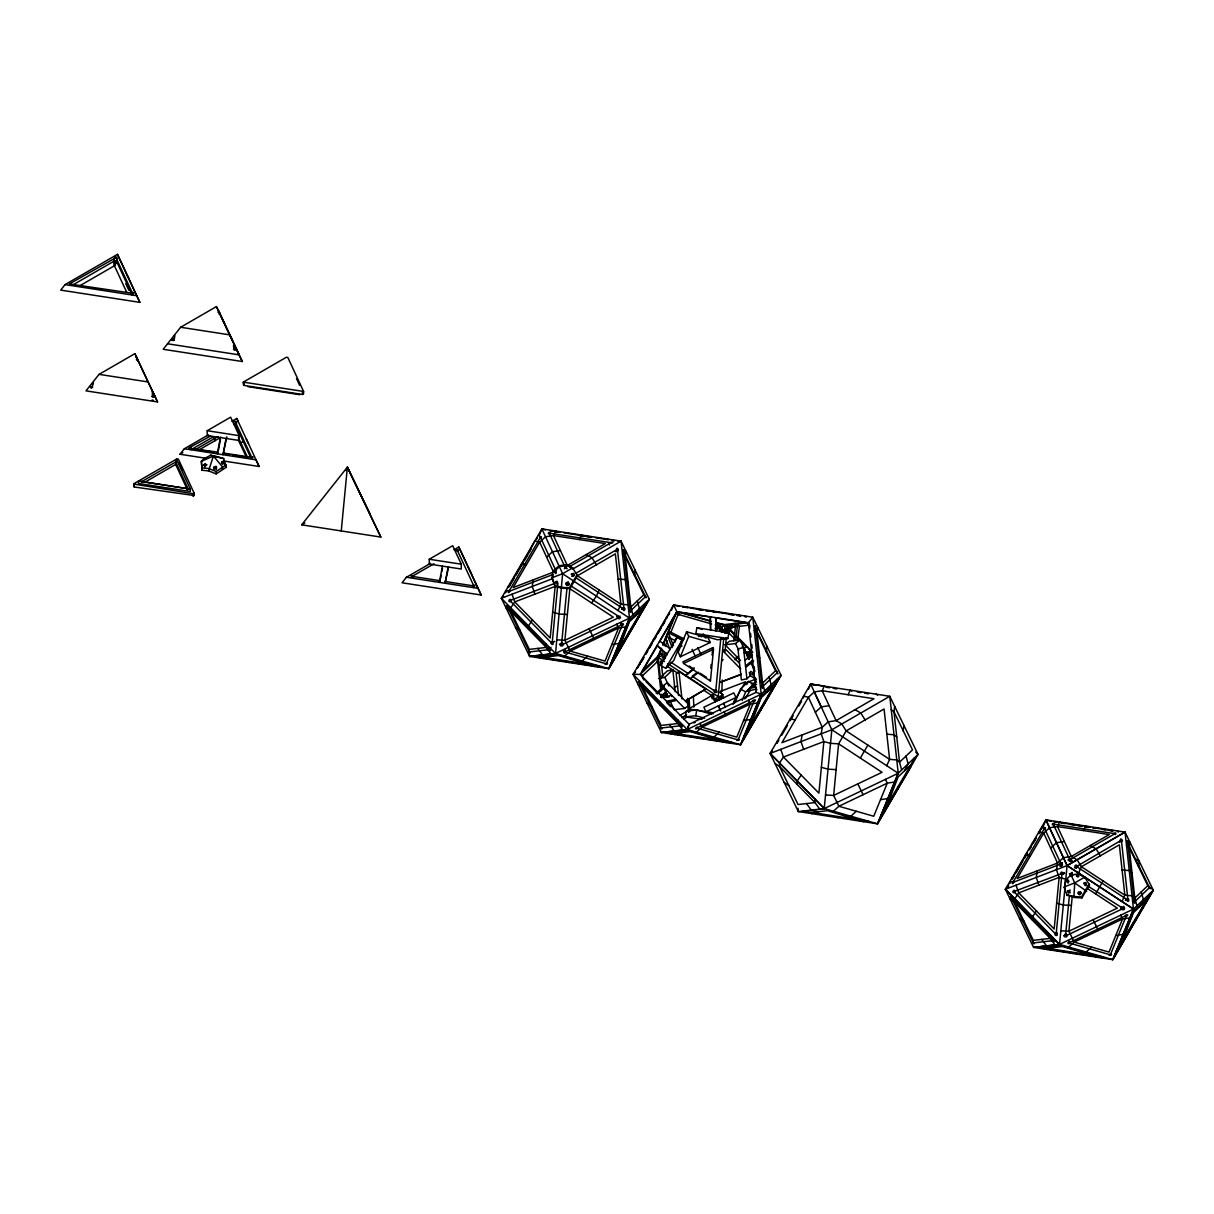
<?xml version="1.0" encoding="UTF-8"?>
<svg xmlns="http://www.w3.org/2000/svg" width="1214" height="1214" viewBox="0 0 1214 1214"><rect width="100%" height="100%" fill="white"/><g stroke="black" fill="none" stroke-linecap="round" stroke-linejoin="round"><path stroke-width="1.5" d="M202.131 470.273L201.357 461.32L203.573 459.013L210.705 455.189L223.695 458.558L226.229 467.284L216.153 473.9L208.55 470.88L202.131 470.273L201.357 461.32L213.421 456.024L223.695 458.558M208.55 470.88L213.421 456.024L210.705 455.189M216.153 473.9L216.168 471.502L226.259 464.871M222.359 469.165L222.39 466.768L213.421 456.024M571.217 574.298L573.069 574.45L573.448 576.149M1125.818 899.953C1130.932 895.811 1128.231 905.447 1126.789 899.422L1077.425 867.1L1075.71 867.464L1074.936 865.855L1076.074 864.929L1077.516 866.781L1076.029 868.101L1075.877 866.705M711.677 696.199C713.255 691.904 715.805 700.083 711.92 696.912M508.363 586.286L508.332 587.455L527.286 555.01M521.58 565.405L521.625 563.584L526.406 564.859M615.847 656.683L629.413 621.75L642.373 609.428L645.894 602.508M629.08 633.966L629.125 632.145M640.066 664.179L640.112 662.358M642.327 611.249L642.373 609.428L612.417 659.946M653.329 641.478L653.375 639.641M659.946 641.159L670.174 648.868M666.592 618.761L666.638 616.94M746.944 695.819L744.774 698.915M747.596 732.755L761.163 697.822L774.122 685.485L777.643 678.58M760.829 710.038L760.875 708.202M774.077 687.321L774.122 685.485L744.167 736.003M777.097 741.435L777.051 743.256L778.933 740.024M803.562 697.853L803.607 696.017M884.566 811.832L898.132 776.899L911.092 764.577L914.612 757.657M797.962 808.236L798.326 811.559L824.2 808.6L877.51 823.82L918.042 754.41L889.771 696.275L810.649 684.028L770.101 753.424L798.326 811.559L877.51 823.82L897.783 789.1L897.859 787.294M1012.355 877.267L1012.324 878.435L1018.956 867.069M1025.587 855.718L1025.618 854.55L1030.428 855.824M1119.824 947.664L1133.406 912.731L1146.365 900.393L1149.886 893.489M1133.072 924.947L1133.117 923.11M1146.304 902.23L1146.365 900.393L1116.41 950.911M624.254 552.112L623.48 549.608L623.632 552.067L646.06 597.819L645.271 595.33M756.003 628.169L755.214 625.68L755.381 628.124L777.81 673.891L777.021 671.388M1128.246 843.093L1127.457 840.589L1127.624 843.032L1150.037 888.8L1149.263 886.296M510.001 591.006C507.725 588.137 507.406 595.877 510.001 591.006L553.114 574.465M555.845 573.721L556.118 572.765M1014.024 881.986C1011.748 879.103 1011.429 886.842 1014.024 881.986L1059.898 864.383C1066.939 858.89 1056.074 868.359 1061.795 865.886M126.772 292.362L114.42 265.775C111.324 253.013 122.068 255.198 114.42 265.775L79.654 285.851M341.255 530.943L347.371 467.162L301.664 524.827L380.832 537.074L347.371 467.162L345.975 470.577M553.948 641.675C546.467 642.16 555.891 647.578 552.264 642.16L557.879 583.555L556.892 581.46M545.435 529.911L541.884 528.894L562.613 573.706L555.557 653.42L529.623 656.425L501.367 598.274L541.884 528.894L621.067 541.141L649.308 599.261L608.851 668.671L629.505 618.093L649.308 599.261L608.806 668.656L529.623 656.425L529.243 653.102M566.923 588.532L561.627 643.617C556.513 646.303 566.483 647.669 561.93 642.51M618.047 610.596L620.885 604.223L615.361 553.857L577.439 575.77L569.852 588.699L564.889 640.294L570.155 651.114L605.027 661.099L618.563 628.002L616.682 624.224M710.827 668.231L711.192 664.468M712.087 655.105L712.815 647.593L682.89 661.873L683.603 663.466L710.448 681.069L713.513 649.187L712.815 647.593M715.82 690.174C720.433 693.589 710.6 692.921 715.82 690.174L720.767 638.898M723.741 638.534L718.187 696.715L719.629 699.901L718.187 696.684L667.594 663.572M724.5 630.885L725.001 625.407L735.79 624.163L733.787 640.719M721.799 691.373L722.269 680.022M724.97 651.812L726.321 637.714M774.972 763.469L779.57 766.474L814.989 802.591L819.723 809.101L824.215 808.57L831.833 729.751L810.649 684.028L808.463 689.279M1056.256 933.126C1051.825 935.326 1060.141 937.132 1056.256 933.126L1061.871 874.535C1057.986 870.529 1066.302 872.335 1061.871 874.535M1065.255 884.718L1059.534 944.401L1005.374 889.27L1045.907 819.86L1125.044 832.121L1153.3 890.241L1112.843 959.652L1133.497 909.074L1153.3 890.241L1150.963 887.859M1069.352 896.069L1065.649 934.583C1060.596 936.996 1070.035 938.847 1066.135 933.778M1072.265 896.251L1068.912 931.244L1074.147 942.094L1109.019 952.08L1122.555 918.983L1120.674 915.189M1089.489 884.976L1084.724 877.13L1078.943 873.792L1071.052 875.021L1074.709 882.912L1073.874 897.434L1081.947 897.905L1089.489 884.976L1089.034 884.065L1081.477 896.994L1073.404 896.524L1066.727 894.718L1073.874 897.434M625.938 551.171L625.286 556.695L630.825 607.061L632.934 614.845M634.527 575.709L635.18 570.201M757.688 627.243L757.035 632.752L762.559 683.133L764.683 690.903M766.277 651.781L766.929 646.258M894.657 706.32L894.005 711.844L899.544 762.21L901.653 769.995L898.193 773.272L824.26 808.57L770.101 753.424L772.377 751.254M903.246 730.858L903.899 725.35M1129.915 842.152L1129.263 847.66L1134.802 898.041L1136.911 905.826M1138.52 866.69L1139.172 861.166L1136.228 859.254M735.654 640.506L737.657 623.95L734.895 623.374L723.271 631.644M737.596 641.022L739.372 626.303L737.657 623.95L724.591 633.253M116.332 258.476L132.114 292.453L132.114 294.865L116.332 260.889L114.42 265.775L114.905 260.661L73.417 284.622M533.325 579.822L532.218 586.438L534.934 594.162M622.509 554.434L625.286 556.695L643.784 594.739L630.825 607.061L628.048 604.8L620.885 604.223L577.439 575.77L572.629 567.924L566.847 564.586L558.956 565.8L553.068 571.157L551.96 577.788L555.101 586.423M552.977 575.39L552.431 578.714L555.132 586.408L550.185 638.003L514.736 601.916L512.05 594.192M802.09 734.956L800.982 741.587L803.653 749.311M1037.363 870.787L1036.24 877.419L1038.926 885.127M1065.361 882.942L1064.511 887.92L1065.164 880.378L1071.052 875.021L1071.522 875.931M695.834 633.602L696.866 627.805L728.886 632.752L727.869 638.564L717.398 639.763L695.834 633.602L727.869 638.564M702.147 719.249L685.273 716.928L686.305 711.131L696.775 709.917L711.146 714.029M685.273 716.928L695.743 715.714L696.775 709.917M220.356 437.586L217.291 453.839L218.05 452.185L188.625 448.072L210.553 436.023M218.399 450.379L220.432 439.544M226.062 438.466L222.997 454.719L226.836 436.812M442.412 566.119L439.362 582.371L440.121 580.717L413.549 576.604C409.422 579.154 411.394 573.145 413.549 576.604M440.454 578.911L441.137 575.299M441.82 571.688L442.503 568.076M448.133 566.999L445.068 583.251L448.558 567.15M508.393 607.607L506.466 605.483L550.549 650.734L548.652 648.488M640.142 683.664L638.215 681.54L682.298 726.807L680.401 724.546M1012.385 898.572L1010.458 896.448L1054.541 941.715L1052.629 939.454M614.072 658.61L612.63 661.16L645.59 604.451L644.255 607M640.082 663.527L638.063 667.199M643.42 669.46L641.994 672.01L657.548 645.287M673.542 617.88L674.984 615.331L659.43 642.054M745.821 734.667L744.379 737.217L777.339 680.523L775.898 683.057M1038.85 833.016L1041.02 829.01M1118.064 949.576L1116.622 952.125L1149.582 895.431L1148.232 897.965M134.208 486.996L133.828 483.749L176.91 458.877L178.352 459.104L194.119 493.081L194.119 495.494L134.208 486.996L133.828 483.749M154.831 396.583L152.357 391.014L152.357 396.538L154.451 396.963M243.301 382.122L303.591 391.454L287.824 357.477L286.383 357.25L243.301 382.122L243.68 385.369L302.544 394.474L303.591 393.867L303.591 391.454M472.413 585.709C474.568 589.169 476.541 583.175 472.413 585.709L444.81 581.445M550.701 533.371C548.546 529.926 546.573 535.92 550.701 533.371L609.565 542.476C619.094 542.324 605.619 543.007 609.565 544.904M564.313 568.774L565.785 567.924M1054.693 824.352C1052.523 820.892 1050.55 826.901 1054.693 824.352L1113.542 833.457C1117.669 830.922 1115.696 836.916 1113.542 833.457M568.031 584.905L566.27 584.556L566.043 583.19M568.167 582.113L566.194 583.373M568.258 582.417C571.248 584.283 566.543 587.515 566.24 584.177C567.894 579.989 570.14 587.242 567.317 583.297M617.471 617.365L617.607 615.938L619.019 618.943L620.612 617.607L571.551 586.332M619.914 616.014L619.064 617.213L617.319 616.879M662.116 657.032L663.861 657.366L664.711 656.167M664.437 656.865L665.151 658.458L664.088 656.258L662.495 657.958L664.559 658.944M719.523 628.124C723.696 639.338 723.453 621.963 720.479 631.098M716.442 690.098L715.228 691.403L713.529 690.296M1070.217 873.776L1070.915 875.947L1070.293 875.506M1069.382 873.625L1071.325 874.262L1072.053 872.35M1071.325 874.262C1073.889 878.587 1072.508 870.241 1070.05 874.141M1121.782 908.026C1120.977 910.288 1125.014 910.485 1124.604 908.193C1123.178 906.934 1119.445 906.342 1121.964 907.693L1083.556 883.306M114.42 265.775L115.952 260.919M622.812 608.457C623.48 614.026 627.35 606.363 622.812 608.457L576.407 578.076M662.434 663.163L662.04 661.463L660.462 661.114L660.431 663.284L662.434 663.163L659.642 665.151M635.605 671.979L633.116 674.347L687.215 729.508L689.142 724.272L756.049 692.329L761.208 694.18L781.057 675.318L752.801 617.198L673.633 604.951L633.116 674.347L661.357 732.482L740.525 744.743L781.057 675.318L740.54 744.713L687.245 729.493L661.357 732.482L687.245 729.493L761.208 694.18L752.801 617.198L748.431 622.706L756.094 692.314M687.215 729.508L689.112 724.303L640.188 674.392L633.116 674.347M824.26 808.57L770.116 753.439L831.833 729.751L889.786 696.29L898.223 773.242L877.57 823.82L898.193 773.272M613.723 658.944L630.157 619.14L629.08 621.34M734.94 702.694L740.51 689.051L748.522 681.433L753.666 684.286L751.982 687.17M742.179 700.432L745.654 691.904L753.666 684.286M745.472 735.016L761.922 695.243L760.829 697.413M1117.699 949.925L1134.149 910.105L1133.057 912.321M539.031 535.875L541.884 528.894M606.757 662.935C610.081 664.604 601.689 665.211 606.757 662.935L622.129 625.347L621.052 623.055M629.459 618.123L608.775 668.671L555.511 653.436L629.459 618.123L562.613 573.706L551.96 577.788L552.431 578.714L501.397 598.29L555.481 653.451L529.608 656.425M671.494 610.187L673.633 604.951L678.96 606.469M658.534 655.12L657.442 657.32L661.327 648.291M662.723 644.877L673.907 617.531M661.706 648.595L658.125 657.351L640.188 674.392L676.82 611.628L673.633 604.951M663.148 645.074L666.729 636.318L665.469 638.154L670.067 649.581M667.472 634.497L676.82 611.628L748.431 622.706L750.04 625.984M665.211 646.076L667.336 640.901M670.826 632.357L677.807 615.286C676.152 608.472 679.476 618.093 677.002 614.33C677.64 612.888 680.872 613.449 678.854 614.861M674.847 642.373L676.911 637.335L682.056 640.188L673.694 660.644L665.667 668.261L660.522 665.393L676.911 637.335M686.578 631.75L678.201 652.206L680.371 656.789L710.281 642.494L708.126 637.911L686.578 631.75L688.733 636.333L680.371 656.789M733.165 704.302L735.957 697.489L733.802 692.906L703.877 707.201L706.032 711.768L713.119 713.802M738.507 738.992C741.83 740.677 733.438 741.268 738.507 738.992L753.879 701.404C758.947 699.127 750.556 699.734 753.879 701.404M1043.008 826.84L1045.876 819.86L1067.091 865.582L1065.786 879.194L1059.124 877.388L1018.728 892.882L1014.737 898.785M1110.749 953.901C1114.073 955.585 1105.681 956.177 1110.749 953.901L1126.122 916.312C1131.19 914.036 1122.798 914.643 1126.122 916.312M1133.451 909.089L1112.768 959.652L1033.6 947.406L1059.488 944.401L1133.481 909.074L1067.091 865.582L1045.876 819.875M596.317 596.362L599.17 590.004M867.873 745.138L860.331 758.067M886.751 765.731L889.604 759.357L884.065 708.991L846.143 730.904L838.601 743.833L833.639 795.428L838.874 806.263L873.746 816.248L887.282 783.151L885.416 779.373M1078.563 873.094L1081.416 866.735L1119.323 844.823L1124.862 895.188L1122.024 901.547M1103.147 880.969L1095.589 893.899M173.981 336.642C175.408 331.392 174.968 343.031 171.811 339.95M579.366 539.577L581.476 535.025M848.085 694.727L850.21 690.174L851.773 691.206M1083.343 830.558L1085.468 825.99M505.98 591.795C507.831 588.107 503.825 594.572 505.601 592.432M1009.79 883.094L1010.503 881.47L1009.426 883.686M510.882 601.598C511.413 595.953 506.132 602.872 510.882 601.598L551.156 642.585L554.737 641.387M725.76 630.673L727.444 632.388L727.687 629.929M1014.874 892.563C1015.39 886.918 1010.124 893.838 1014.874 892.563L1055.133 933.551L1056.817 933.08M635.893 615.589L639.414 608.684L637.304 600.9M756.944 689.734L756.307 689.021L747.672 691.267L748.947 688.778L755.791 686.866M767.643 691.646L771.163 684.742L769.039 676.972M904.612 770.738L908.133 763.834L906.023 756.049M1139.885 906.57L1143.406 899.65L1141.281 891.88M92.067 384.413C95.633 377.311 90.959 392.683 90.413 386.28M136.12 357.493L136.484 356.81L137.91 361.332M217.685 310.405L218.034 309.722L219.901 313.531L219.157 314.38M537.21 537.711L536.679 539.001L537.195 538.348M637.198 668.201L638.291 666.607M669.491 613.419L668.611 614.891M1041.551 828.676L1042.113 827.417L1041.187 828.676M664.786 657.669L664.923 656.243M1072.099 873.427L1072.357 875.628L1071.659 874.05M1121.615 906.904L1121.478 908.315M216.35 469.196C217.974 466.373 212.207 466.388 214.028 469.181M566.043 651.994C560.322 647.897 566.71 658.671 564.965 649.702M715.152 624.937C726.533 625.089 717.307 629.55 717.307 624.603M746.701 684.544L748.522 681.433M745.487 698.323L750.313 690.053M529.167 551.778L534.888 540.867L539.653 542.142L553.523 572.067L513.143 587.561L539.653 542.142L545.541 536.785L553.463 535.571L605.27 543.584L567.333 565.481L566.847 564.586M509.273 586.499L514.008 578.38M515.889 575.148L522.521 563.782M524.418 560.549L531.049 549.183M509.607 590.186L539.729 538.606C544.267 536.998 538.47 534.721 539.729 538.606M641.038 661.903L643.875 657.032M645.772 653.785L652.404 642.434M654.285 639.186L665.651 619.732M666.607 618.108L669.506 612.858M641.022 662.556L643.86 657.7M645.757 654.452L647.639 651.205M649.536 647.957L652.373 643.101M654.27 639.854L656.167 636.606M658.064 633.359L660.902 628.503M662.798 625.256L664.695 622.008M665.667 668.261L682.056 640.188M749.691 626.879L749.615 628.67M733.696 702.026L745.533 681.752L720.57 691.327L723.696 698.05M781.786 735.153L787.461 725.426M793.137 715.683L790.299 720.555L790.344 718.734L795.17 719.993M798.827 705.956L801.665 701.085M897.783 789.1L911.046 766.398L911.092 764.577L881.152 815.095M1020.853 863.837L1027.484 852.471M1029.366 849.239L1035.997 837.872M1012.309 879.088L1014.206 875.84M1016.103 872.608L1022.719 861.242M1024.616 858.01L1027.454 853.139M1029.351 849.891L1031.247 846.644M1033.144 843.411L1035.982 838.54M1013.644 881.152L1043.767 829.572C1048.289 827.963 1042.492 825.687 1043.767 829.572M1153.3 890.241L1112.783 959.621L1059.488 944.401L1033.584 947.39L1005.359 889.255L1008.788 885.992M1085.362 885.628L1084.861 883.413M661.038 664.149L662.252 663.436M510.745 607.819L514.736 601.916L555.132 586.408L561.809 588.213L569.852 588.699L613.298 617.182L564.889 640.294L556.816 639.824M532.46 619.959L528.469 625.863L528.56 629.383M744.152 652.677L751.42 651.068L750.024 654.467L747.232 656.789M797.188 780.997L801.179 775.093M1036.453 910.925L1032.461 916.828L1032.553 920.349M622.645 638.306L619.186 643.39L611.795 644.558M750.935 719.447L754.395 714.378M891.38 793.455L887.904 798.539L880.514 799.692M1126.638 929.287L1123.162 934.37L1115.787 935.524M1040.079 831.833L1038.82 833.669L1038.88 831.848L1043.691 833.108L1057.546 863.033L1056.438 869.664L1059.124 877.388L1054.177 928.968L1018.728 892.882L1016.042 885.173M554.646 585.512L561.308 587.318L569.381 587.788L576.938 574.859L577.394 575.77M591.582 602.933L596.271 596.362M193.072 496.101L193.072 493.688L194.119 493.081M136.484 359.481L137.243 358.327L137.91 360.133M218.034 312.393L218.808 311.239L219.901 313.531L219.157 312.909M65.07 284.607L60.7 290.116L139.868 302.362L117.485 254.348L65.07 284.607L136.666 295.685L139.868 302.362M99.062 374.352L85.982 390.862L157.577 401.94L134.891 353.669L99.062 374.352L148.002 381.924L157.577 401.94M180.628 327.264L163.177 349.283L242.33 361.529L216.441 306.581L180.628 327.264L229.567 334.836L242.33 361.529M206.608 458.361L179.976 454.248L184.346 448.74L208.459 434.809M430.53 563.342L406.402 577.272L402.046 582.781L481.214 595.027L458.831 547.013L454.006 549.79M172.858 338.478L171.963 339.298M552.84 642.1L553.63 641.645M697.564 728.294C698.262 724.682 692.617 730.813 697.564 728.294L737.171 739.63M566.468 582.538L568.273 582.447M568.243 583.6L566.908 584.238M1072.265 874.566L1070.93 875.203M1078.578 891.774C1076.074 895.006 1083.1 894.581 1080.354 891.653M506.162 591.461L507.042 590.611M501.367 598.274L503.658 596.104M630.703 610.718C628.715 607.228 631.159 615.695 630.703 610.718L645.423 596.711M629.808 620.096L644.528 606.09M643.056 670.371L657.791 656.379M642.54 675.682C640.537 672.192 643.056 680.72 642.54 675.682L657.29 661.691C656.744 656.698 659.354 665.12 657.29 661.691M660.568 697.048L667.472 695.819L659.263 678.535L667.275 670.917L672.814 669.718L675.212 691.692M659.263 678.535L664.786 677.336L672.814 669.718M721.571 661.053L723.104 659.597M756.489 679.567L750.206 675.637L749.433 672.814L750.874 671.463L754 673.421M749.205 659.384L743.499 647.623L737.96 648.837L741.375 679.977L746.913 678.763L750.206 675.637M752.726 673.224L754.926 671.145M747.672 691.267L749.099 689.916M762.453 686.79C760.45 683.285 762.969 691.813 762.453 686.79L777.172 672.784M761.557 696.153L776.277 682.147M901.653 769.995L918.042 754.41L915.705 752.027M1010.154 882.426L1011.034 881.592M1134.695 901.699C1132.692 898.208 1135.181 906.646 1134.695 901.699L1149.415 887.692M1133.785 911.061L1148.52 897.055M814.291 691.934L808.418 697.291L781.907 742.71L822.288 727.216L828.176 721.86L836.067 720.63L873.989 698.733L822.181 690.72L814.306 691.934L821.241 706.897L815.353 712.254M546.588 557.105L552.476 551.748L560.398 550.534M1050.626 848.07L1056.499 842.713L1064.39 841.499M564.707 656.061L570.155 651.114L618.563 628.002L625.893 626.849M587.591 656.106L582.143 661.053L576.089 660.522M696.457 732.133L701.904 727.186L750.313 704.074L757.642 702.921M719.341 732.179L713.893 737.11L707.838 736.579M833.426 811.21L838.874 806.263L887.282 783.151L894.612 781.998M856.31 811.256L850.862 816.203L844.823 815.671M1068.699 947.041L1074.147 942.094L1122.555 918.983L1129.885 917.83M1091.583 947.087L1086.135 952.034L1080.081 951.503M656.167 693.133L664.179 686.198L663.952 688.201L657.275 693.968M660.644 697.018L665.985 692.39M735.031 658.807L737.824 656.486M734.986 659.779L737.763 657.457M747.293 655.818L751.466 652.343L747.505 647.077L743.879 647.897M744.895 660.416L751.952 654.741M748.719 658.959L751.542 656.683M660.613 688.566L663.436 686.305M664.817 695.152L662.222 694.939L666.456 691.54M548.758 649.065L550.989 647.29M740.51 660.522L725.046 644.786L729.477 641.22L739.948 640.006L748.932 658.489M725.046 644.786L735.517 643.572L739.948 640.006M684.681 708.475L689.112 704.924L667.23 682.602L662.783 686.168L684.681 708.475L674.21 709.689L670.295 701.631M694.256 667.791L685.728 675.439L693.922 669.111L689.203 666M696.305 673.042L692.208 676.198L714.485 690.812L714.136 690.022M690.508 678.58L698.718 672.253M1068.973 881.152L1068.001 883.17M573.296 574.753L572.067 576.089L573.463 575.087M572.158 576.453L573.554 575.451M615.513 551.399C622.069 551.459 614.967 544.904 616.894 550.397M615.832 551.566L617.228 550.564M616.181 551.642L617.562 550.64L623.859 607.865L622.129 608.882M621.598 609.185L623.526 607.88M1074.481 867.707L1120.34 840.816C1125.15 843.669 1120.067 835.369 1120.34 840.816M1076.044 867.054L1077.44 866.052M1076.135 867.418L1077.531 866.417M1076.135 867.767L1077.516 866.781M1119.475 842.364L1120.871 841.363M1125.393 900.424L1127.836 898.83L1121.539 841.606M721.404 631.872L733.028 623.586M725.623 631.401L729.978 628.306M685.986 700.903L705.789 689.082L678.945 671.479L676.168 673.466L678.565 695.47M642.661 677.989L644.118 680.159M721.829 693.68L719.872 692.481L721.222 691.009M114.905 258.248L69.35 283.955L131.066 293.06C131.628 295.958 136.211 292.225 132.114 292.453M207.199 430.712L230.645 417.176L239.219 435.674L239.219 440.5L207.199 435.538L207.199 430.712L239.219 435.674M231.935 421.258L236.76 418.466L237.929 420.788M179.976 454.248L182.844 452.594M217.898 436.615L195.773 449.392L193.679 448.178L212.647 437.222L214.741 438.436L214.741 440.849M141.355 481.821L175.666 462.018L176.44 459.165L190.31 489.075L190.31 491.488L138.502 483.476L138.502 481.063L190.31 489.075L138.502 481.063M198.929 449.969L221.054 437.207M144.618 482.353L175.666 464.431L175.666 462.018L188.231 489.075M301.664 524.827L304.881 522.961M429.255 559.244L452.701 545.708L461.29 564.207L461.29 569.032L429.255 564.07L429.255 559.244L461.29 564.207M413.17 575.785L433.914 563.812M569.427 566.695L609.944 543.311M562.613 573.706L572.629 567.924L573.084 568.835L621.067 541.141L629.505 618.093M575.876 573.266L616.378 549.851M685.47 700.812L705.789 689.082M688.581 712.178L688.581 708.961L712.026 695.425L715.152 702.147M680.007 715.334L689.582 709.811M681.813 717.702L686.623 714.925M713.331 699.507L723.332 694.712M683.664 719.052L687.078 717.079M1113.921 834.276L1070.839 859.163C1062.144 861.227 1076.211 858.693 1070.839 861.576M1125.029 832.091L1067.091 865.582L1133.481 909.058L1125.029 832.091L1067.091 865.582L1005.374 889.27L1059.458 944.416M1067.197 895.629L1064.056 886.994L1074.709 882.912L1084.724 877.13L1085.179 878.041L1078.943 873.792M693.771 722.937L695.152 722.512M566.194 651.326L621.173 625.073C625.331 626.166 622.888 621.173 621.173 625.073M698.384 636.439L703.483 633.996M715.046 628.473L718.385 626.879M666.653 653.253L658.125 657.351L661.615 689.385M678.641 647.563L682.04 645.909M701.085 636.849L704.484 635.195M716.472 629.489L725.001 625.407L746.231 647.001M705.273 637.957L708.612 636.364M683.603 663.466L713.513 649.187M706.032 711.768L735.957 697.489M697.944 727.383L752.923 701.131M1070.171 942.292C1068.457 946.192 1066.029 941.199 1070.171 942.292L1125.166 916.039M174.3 340.33C172.342 341.24 170.476 338.053 172.858 338.903M92.734 387.418L91.308 387.645L90.413 386.31M511.018 600.171L554.161 583.615M741.238 674.18L719.614 682.496L741.284 674.514M745.123 683.209L755.715 679.142M751.329 683.983L756.565 681.98M751.375 686.198L756.55 684.21M1015.01 891.152L1064.268 872.578M682.905 607.03L688.308 607.744L687.306 607.061M683.801 613.04L680.917 612.554L711.358 617.258M597.667 666.365L600.505 666.911L535.905 656.88L538.758 657.335M729.371 742.498L732.254 742.983L667.654 732.952L670.507 733.393M1101.614 957.406L1104.497 957.892L1039.897 947.861L1042.75 948.301M1061.051 873.883L1064.42 872.927M1061.279 874.186L1064.663 873.23M1061.567 874.399L1063.555 874.05L1062.584 873.063M1055.361 933.308L1057.045 932.838M726.822 632.418L729.629 631.508M727.444 632.388L728.506 631.933M750.373 687.412L755.503 685.986M235.607 425.006C239.826 418.8 229.598 421.562 235.607 425.006L250.448 456.965M457.678 551.126C461.35 548.485 452.306 550.246 457.678 551.126L473.445 585.102L473.445 587.53M746.018 653.557L751.466 652.343M662.692 697.352L671.782 695.334L671.828 696.608M666.607 701.328L675.682 699.31L675.728 700.584L666.653 702.603L670.538 706.578M674.013 686.957L677.549 686.259M662.222 694.939L667.533 693.907M665.697 697.519L669.142 696.912M667.73 701.722L671.175 701.115M743.545 720.615L750.874 719.462M243.498 442.002L240.645 442.442L240.645 444.855M561.126 566.452L564.48 565.936L549.654 533.978M821.241 706.897L829.116 705.683M611.719 540.64C618.063 541.292 610.93 539.669 612.858 540.503M618.078 541.474L621.052 541.141M724.348 624.603C727.262 625.589 719.234 623.784 724.348 624.603L743.59 622.372C748.643 623.192 740.768 621.371 743.59 622.372M736.731 624.057L748.431 622.706M730.57 627.335L735.821 626.728M739.326 626.318L748.067 625.301L749.478 626.378L747.581 624.117L748.067 625.301M726.018 633.086L728.886 632.752M537.802 657.047L557.044 654.832C562.173 655.651 554.07 653.815 557.044 654.832M669.551 733.119L688.793 730.889C693.786 731.723 685.986 729.887 688.793 730.889M1041.794 948.028L1061.036 945.797C1066.165 946.632 1058.062 944.796 1061.036 945.797M529.896 651.872C531.444 655.575 526.315 648.352 529.896 651.872L549.138 649.672M661.645 727.945C663.163 731.632 658.109 724.455 661.645 727.945L680.872 725.729M1033.888 942.853C1035.405 946.541 1030.352 939.363 1033.888 942.853L1053.115 940.638M136.484 359.905L137.607 359.997M565.785 567.712C569.472 565.041 560.595 566.847 567.272 568.774M661.357 650.567L662.191 650.689M719.568 629.201L721.146 629.96L722.345 628.291M559.29 614.026L567.378 614.496M836.127 769.63L828.039 769.16L821.377 767.354M825.566 794.958L833.639 795.428L882.047 772.316L838.601 743.833L830.528 743.363L823.851 741.557L783.455 757.05L779.464 762.953L779.57 766.474L798.053 804.533L814.989 802.591L814.852 799.07M1071.385 905.462L1063.312 904.991L1056.65 903.17M1060.824 930.774L1068.912 931.244L1117.32 908.133L1087.835 888.815M1054.389 821.59L1057.06 822.151L1054.298 821.711M234.955 348.418L236.244 349.708L233.528 349.495M153.404 395.506C156.485 395.521 153.525 397.631 151.978 396.583M153.404 400.377L152.114 399.952M618.123 579.048L625.286 579.624L628.048 581.885M886.842 734.182L893.99 734.758L896.767 737.019M1122.1 869.998L1129.263 870.575L1132.04 872.851M554.95 531.853L557.135 532.051L555.557 531.004L553.463 535.571L567.333 565.481L573.114 568.82M599.579 666.046L534.084 655.909M731.329 742.103L665.833 731.981M868.298 821.195L802.818 811.058M1103.572 957.011L1038.076 946.89M202.146 467.86L208.58 468.483L216.168 471.502M1070.202 889.953L1068.866 891.061L1070.247 892.836M552.264 531.155L550.17 530.639L553.053 531.125M682.723 606.727L684.817 607.228M1117.608 831.62L1118.777 831.696L1117.411 831.302M810.967 684.757L810.603 684.028L824.291 686.153L822.181 690.72L836.067 720.63L841.833 723.969L846.143 730.904L889.604 759.357L896.767 759.934L899.544 762.21L912.503 749.888L894.005 711.844L891.243 709.568M167.532 343.774L239.143 354.852L219.962 313.516M247.975 386.674L299.782 394.702M223.771 453.065L250.342 457.177C250.903 460.076 255.486 456.343 251.389 456.57L235.607 422.593M201.327 450.242L214.271 452.245M225.379 453.96L229.082 454.537M232.785 455.113L245.729 457.117M184.346 448.74L255.957 459.818L259.143 466.495L223.255 460.941M556.573 531.671L560.261 532.248M563.964 532.825L591.734 537.119M595.421 537.681L608.381 539.684L607.379 539.016M579.351 535.495L583.039 536.057L581.476 535.01M586.741 536.634L590.444 537.21M193.072 493.688L134.208 484.143M690.159 608.017L703.118 610.02M706.821 610.596L734.576 614.891M698.141 609.549L701.844 610.126M705.546 610.688L709.234 611.264M712.937 611.841L716.639 612.417M729.599 614.421L733.302 614.982M737.004 615.559L740.707 616.135L739.129 615.088M715.046 617.835L742.634 622.099M406.402 577.272L478.013 588.35L481.214 595.027M825.854 687.2L829.557 687.777M833.259 688.338L836.962 688.915M857.327 692.071L861.014 692.633M864.717 693.209L868.42 693.786M688.581 708.961L711.707 712.542M686.305 711.131L689.856 711.677M1062.402 822.94L1082.767 826.081M1086.454 826.658L1090.157 827.235M1093.86 827.796L1112.373 830.664M1061.127 823.031L1064.83 823.593M1070.384 824.458L1074.071 825.034M1077.774 825.611L1081.477 826.173M1085.179 826.749L1088.882 827.326M1092.585 827.887L1096.288 828.464M1101.842 829.329L1105.544 829.906M1109.247 830.467L1112.935 831.044L1111.356 829.997M744.789 616.333L746.534 616.788L744.607 616.575M721.116 630.794L719.917 630.005M562.477 643.617L561.278 642.828L562.826 644.406L617.82 618.154L617.349 617.016M1123.8 906.251C1124.953 909.756 1119.096 906.585 1121.827 909.119L1066.848 935.372L1065.3 933.794M218.611 457.238L215.773 456.51L218.641 457.238M818.904 811.665L811.256 810.087L806.521 803.562M550.185 656.516L542.567 654.938L537.802 648.413M681.934 732.573L674.301 730.995L669.551 724.47M1054.177 947.481L1046.544 945.903L1041.779 939.378M206.972 464.78L205.424 465.25L204.999 466.844M803.653 696.017L808.418 697.291L822.288 727.216L821.18 733.833L823.851 741.557L818.904 793.137L783.455 757.05L780.769 749.341M552.658 612.205L559.335 614.011M683.3 613.04L710.311 620.779M715.714 622.312L722.922 624.375M676.82 611.628L711.252 621.477M716.412 622.949L725.016 625.407M711.556 623.92L679.142 614.648L678.065 612.357M696.866 627.805L702.253 629.353M688.733 636.333L710.281 642.494M810.603 684.028L815.216 685.349M605.422 663.572L565.815 652.237L564.738 649.945M558.486 655.044L598.092 666.38M695.743 715.714L704.606 718.248M1047.409 820.3L1051.203 821.392M690.22 731.116L729.842 742.437M1109.414 954.538L1069.807 943.202L1068.73 940.911M1062.462 946.025L1102.069 957.36M657.791 662.738L660.811 690.432M1063.965 935.615L1066.499 934.568M684.135 638.898L670.872 632.251L668.216 632.661L666.956 634.497L672.222 647.563M683.133 640.157L668.216 632.661L673.482 645.727M670.037 637.972L675.014 640.476M740.51 689.051L745.654 691.904M586.301 554.54L592.083 557.879L596.393 564.813M1090.293 845.505L1096.075 848.844L1100.37 855.779M855.035 709.689L860.802 713.013L865.112 719.948M221.434 463.05L222.678 464.355M749.433 672.814L754.152 675.773M1010.23 899.301L1014.843 902.306L1050.247 938.407L1054.996 944.932M1019.472 918.315L1024.085 921.335M638.003 684.377L642.601 687.382L678.019 723.498L682.754 730.024M784.214 782.499L788.812 785.504M506.253 608.32L510.851 611.325L546.27 647.441L551.004 653.967M647.229 703.407L651.842 706.411M515.48 627.35L520.093 630.354M1074.709 882.912L1086.636 891.334M831.833 729.751L898.223 773.242M700.296 673.284L706.594 677.412M671.084 662.358L688.277 673.618M658.094 657.335L664.437 661.493M667.063 666.198L677.852 673.269M704.059 690.462L711.768 695.516M1085.453 825.99L1087.031 827.038M876.098 694.165L877.676 695.212M1060.55 822.652L1059.549 821.984L1057.44 826.552L1071.325 856.462L1077.106 859.8L1081.416 866.735L1124.862 895.188L1132.025 895.765L1134.802 898.041L1147.761 885.704L1129.263 847.66L1126.501 845.399M713.21 611.082L714.788 612.129M1099.095 957.527L1062.645 946.51L1045.694 948.468L1047.272 949.515M1071.613 952.474L1073.191 953.521M863.837 821.711L827.387 810.679L810.436 812.636L812.014 813.684M726.852 742.619L690.402 731.602L673.466 733.559L675.045 734.607M836.34 816.643L837.918 817.705M595.103 666.562L558.652 655.53L541.717 657.487L543.295 658.549M699.37 737.566L700.948 738.613M567.621 661.509L569.199 662.556M1060.353 863.412L1062.523 864.641L1060.626 863.139L1044.875 829.147M1060.141 863.731L1062.053 865.233M1059.989 864.064L1061.886 865.567M754.258 630.491L757.035 632.752L775.518 670.796L762.559 683.133L759.797 680.872M757.035 655.681L759.797 657.942M662.859 643.557L665.788 645.939M729.326 628.579L734.531 633.875M737.126 636.515L752.71 652.373M727.945 631.993L734.424 638.594M742.224 646.531L744.819 649.171M748.719 653.147L751.314 655.788M738.947 662.783L726.033 649.657L722.664 650.613L740.707 668.975M645.878 681.433L656.258 692.01M728.385 628.23L727.398 626.454L729.022 627.835M559.457 644.103L561.399 644.725L562.128 642.828M1081.477 896.994L1081.947 897.905M558.956 565.8L559.426 566.726L553.523 572.067L553.068 571.157M569.381 587.788L569.852 588.699M1096.47 926.752L1098.351 930.546M863.078 794.715L857.843 783.865M748.431 700.281L750.313 704.074L736.777 737.156L701.904 727.186L700.023 723.392M724.348 704.727L723.665 703.361L725.411 707.185M724.227 711.844L726.109 715.623M719.007 707.276L718.324 705.911L720.6 710.949L719.917 709.583M594.359 639.566L589.094 628.731M1011.915 898.633L1032.902 941.852M750.844 662.753L754.106 669.46M735.517 643.572L738.78 650.294M664.786 677.336L668.853 685.971M639.672 683.71L660.674 726.943M507.938 607.653L528.925 650.871M468.422 567.682L470.607 572.173M370.224 514.22L347.371 467.162L380.832 537.074M229.552 334.184L231.737 338.676M246.351 439.149L248.536 443.641M127.075 275.017L129.261 279.508M1093.116 919.696L1096.5 926.737M697.807 647.654L700.964 654.346M692.041 649.323L695.182 656.015M717.459 623.92L718.536 626.212M677.442 612.767L678.52 615.058M677.093 612.903L678.171 615.194M620.733 623.07L621.811 625.362M1053.646 824.959L1069.413 858.935L1069.413 861.348M540.852 538.166L555.648 570.125M458.831 547.013L478.013 588.35M296.489 378.586L299.646 385.369M216.441 306.581L229.567 334.836M236.76 418.466L259.143 466.495M238.323 437.45L247.58 457.405M238.323 439.878L246.047 456.494M117.485 254.348L136.666 295.685M125.77 283.621L128.851 290.267M134.891 353.669L148.002 381.924M179.141 463.217L182.282 470.015M175.666 464.431L187.442 489.803M720.767 629.99L721.465 631.583M720.388 629.929L721.101 631.508M720.054 629.763L720.752 631.341M709.75 679.476L710.448 681.069M664.695 655.803L665.409 657.76M664.619 656.531L665.318 658.125M1120.992 906.812L1121.721 908.77M1070.96 874.384L1071.659 875.962M1070.581 874.399L1071.279 875.992M1066.013 934.021L1066.636 935.053M1065.664 933.854L1066.013 934.659M617.425 616.272L617.774 617.061M617.334 616.636L617.683 617.44M567.894 582.811L568.334 584.678L567.636 583.084M566.953 583.418L567.651 584.996M566.559 583.448L567.272 585.027M561.991 643.056L562.34 643.86M561.657 642.904L562.006 643.693M223.68 460.956L226.229 467.284M756.307 689.021L756.034 687.579M1127.897 843.426L1134.179 900.651M755.654 628.518L761.937 685.728M750.525 633.404L750.935 637.107M751.739 644.482L752.149 648.185M754.182 666.638L754.577 670.34M755.396 677.716L755.806 681.403M743.499 647.623L746.913 678.763M678.945 671.479L681.949 698.945M661.387 663.77L662.798 676.684M664.604 693.3L665.014 696.988M661.22 694.12L661.63 697.822M623.905 552.446L630.187 609.671M693.376 696.624L693.862 707.14M689.188 699.052L689.673 709.553M687.716 698.293L688.277 710.554M1050.11 934.886L1050.247 938.407L1033.311 940.349L1014.843 902.306L1014.707 898.785M797.143 781.012L797.279 784.532M677.882 719.978L678.019 723.498L661.084 725.441L642.601 687.382L642.464 683.877M660.173 701.92L660.31 705.44M546.133 643.921L546.27 647.441L529.334 649.384L510.851 611.325L510.715 607.804M1070.536 859.026L1070.536 861.439M1070.171 858.935L1070.171 861.348M1069.792 858.905L1069.792 861.318M712.026 695.425L712.026 698.642M303.227 391.545L303.227 393.958M302.923 391.682L302.923 394.095M302.696 391.849L302.696 394.262M302.544 392.061L302.544 394.474M243.741 382.729L243.741 385.142M243.544 382.304L243.68 385.369M193.754 493.172L193.754 495.585M193.451 493.309L193.451 495.722M193.223 493.476L193.223 495.889M191.099 447.253L191.099 449.666M134.071 483.931L134.071 486.344M572.067 574.101C573.994 579.503 575.724 570.762 572.067 574.101M1084.163 883.322C1086.09 888.709 1087.82 879.968 1084.163 883.322M203.709 465.129C206.168 468.862 206.714 460.318 203.709 465.129M657.047 645.514L667.23 654.528L657.047 645.514M554.343 572.219C556.619 575.102 556.938 567.363 554.343 572.219M720.539 698.035C722.8 700.903 723.119 693.164 720.539 698.035M1066.438 881.44C1068.715 884.308 1069.033 876.569 1066.438 881.44M233.528 345.899L233.907 349.45L234.955 350.027L236.002 348.297L233.907 343.926L233.528 345.899M555.511 581.87C556.24 587.591 559.654 579.169 555.511 581.87M1067.592 891.076C1068.335 896.797 1071.75 888.375 1067.592 891.076M660.735 653.982C663.026 656.577 664.301 650.355 660.735 653.982M715.183 699.795C717.353 703.255 719.325 697.261 715.183 699.795M1076.454 875.855C1078.609 879.3 1080.581 873.306 1076.454 875.855M1078.411 893.018C1079.732 898.572 1083.07 889.422 1078.411 893.018M214.104 467.087C215.379 472.686 218.823 463.854 214.104 467.087M221.965 461.669L224.135 463.657L221.965 461.669M761.254 694.165L740.601 744.743L761.208 694.18M1043.691 833.108L1017.165 878.526L1057.546 863.033L1063.434 857.676L1071.325 856.462L1109.262 834.564L1057.44 826.552L1049.549 827.766L1043.691 833.108M204.771 458.816L207.351 457.617L204.771 458.816M752.574 660.295L745.502 665.97L746.504 666.789L753.575 661.114L752.574 660.295M716.063 617.987L716.306 631.098L716.063 617.987M710.342 617.107L710.585 630.218L710.342 617.107M236.381 349.071L236.002 348.297L236.381 349.055"/></g></svg>
